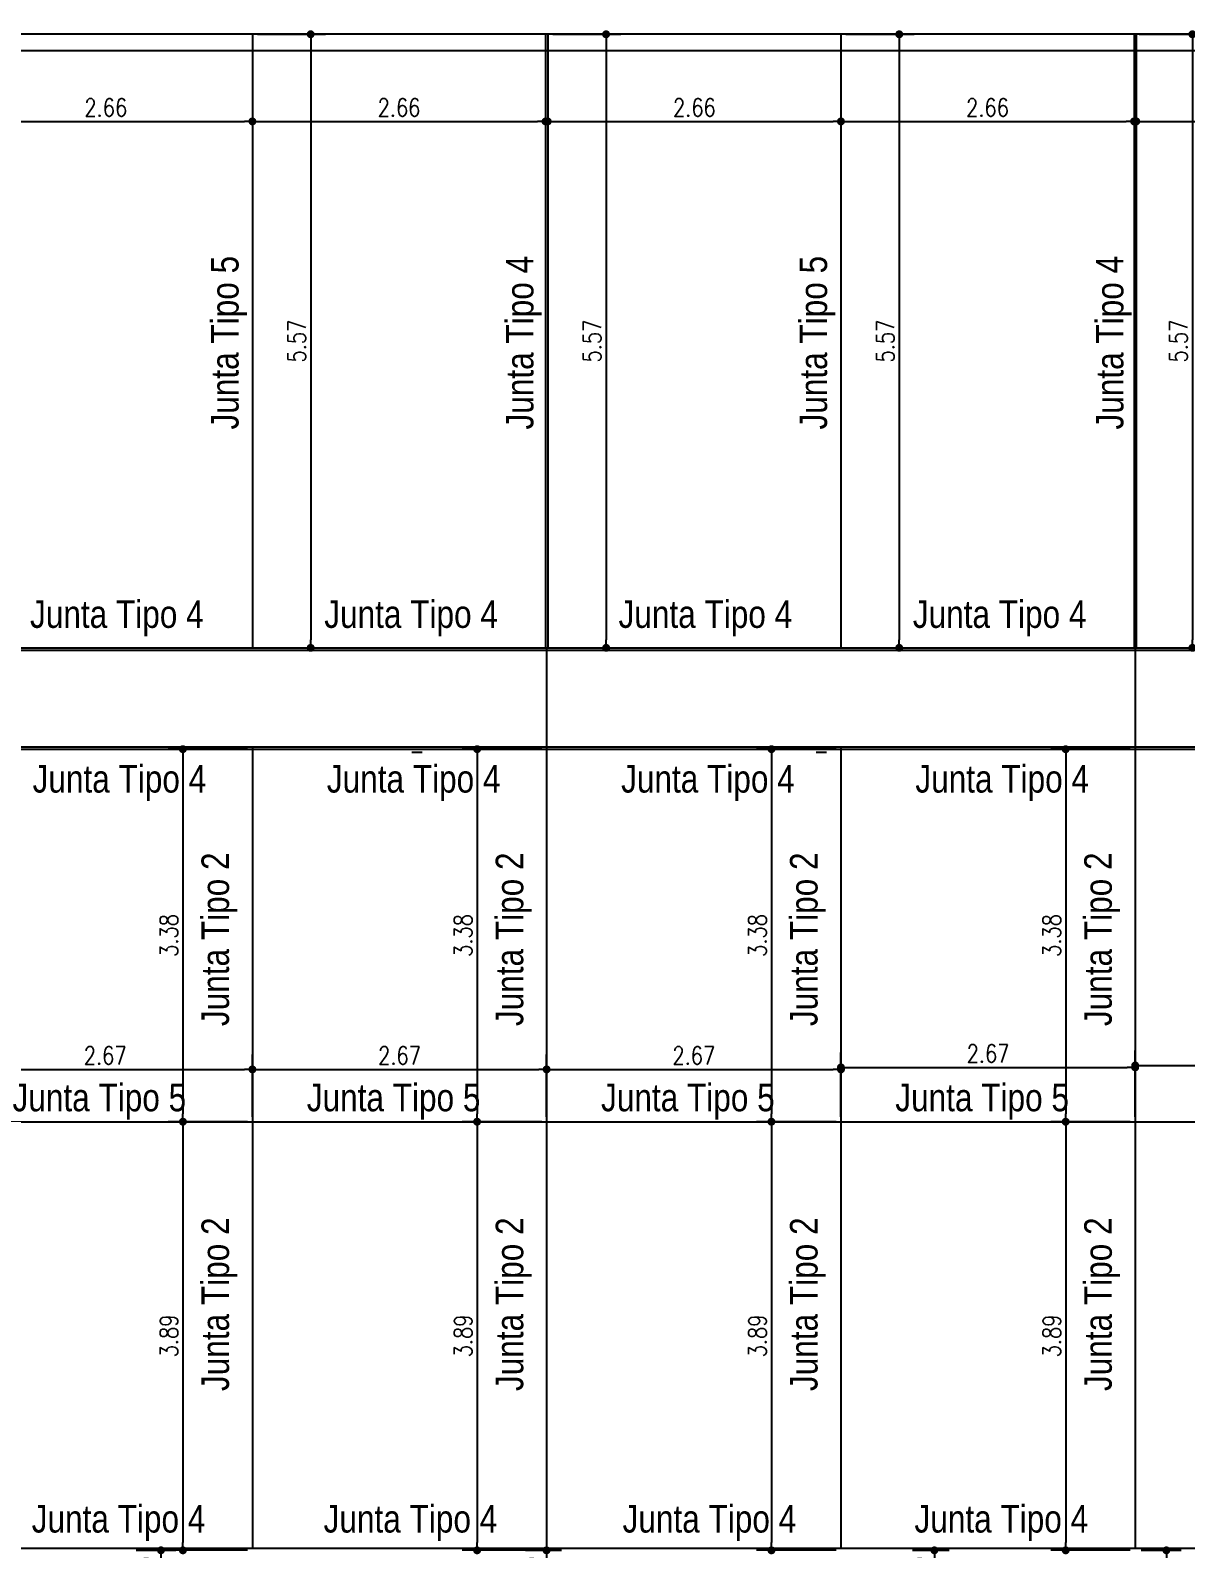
# Model space of a CAD drawing. Header units: millimetres. Extents: x 28448 to 57563, y -116865 to -58388.
# Drawn here: x 28835.84 to 28846.33, y -58457.19 to -58443.41 of the extents above; entities that cross this region are included whole.
import ezdxf

# ---------------------------------------------------------------- set-up
doc = ezdxf.new("R2010")
doc.units = ezdxf.units.MM
doc.header["$PDMODE"] = 35
doc.header["$PDSIZE"] = 0.5
doc.layers.get('DEFPOINTS').update_dxf_attribs({"color": 252, "lineweight": 5})
doc.layers.add('-PA-Nivel Cero', color=251, linetype='Continuous')
doc.layers.add('Proyecto de Pavimento', color=4, linetype='Continuous')
doc.styles.add('Angosta', font='romans.shx', dxfattribs={"width": 0.8})
doc.styles.add('ARIAL', font='ARIALN.TTF')
doc.dimstyles.new('JC_1@100', dxfattribs={"dimscale": 0.9, "dimtxt": 0.18, "dimasz": 0.08, "dimexe": 0.15, "dimexo": 0.05, "dimgap": 0.05, "dimtad": 1, "dimzin": 1, "dimdsep": 46, "dimtxsty": 'Angosta', "dimblk1": 'DOT', "dimblk2": 'DOT', "dimsah": 1, "dimcen": 0.09, "dimclrd": 2, "dimclre": 1, "dimclrt": 3, "dimaunit": 1, "dimadec": 3, "dimazin": 0, "dimtfac": 1.8, "dimtmove": 2, "dimatfit": 3, "dimldrblk": 'DOT', "dimfxl": 0.15, "dimtolj": 1, "dimtzin": 0, "dimarcsym": 0})

# ---------------------------------------------------------------- blocks, each defined once
blk = doc.blocks.new('_Dot')
at = {"color": 0, "linetype": 'ByBlock', "lineweight": -2}
blk.add_line((-0.5, 0), (-1, 0), dxfattribs=at)
at = {"color": 0, "linetype": 'ByBlock', "const_width": 0.5}
blk.add_lwpolyline([(-0.25, 0, 1), (0.25, 0, 1)], format="xyb", close=True, dxfattribs=at)
blk = doc.blocks.new('*D631')
at = {"layer": 'DEFPOINTS', "color": 0, "transparency": 16777216}
for p in [(28848.539, -58452.802), (28845.868, -58453.313), (28848.539, -58453.313)]:
    blk.add_point(p, dxfattribs=at)
at = {"layer": 'Proyecto de Pavimento', "color": 1, "lineweight": -2, "transparency": 16777216}
for p, q in [((28845.868, -58453.268), (28845.868, -58452.667)), ((28848.539, -58453.268), (28848.539, -58452.667))]:
    blk.add_line(p, q, dxfattribs=at)
at = {"layer": 'Proyecto de Pavimento', "color": 2, "lineweight": -2, "transparency": 16777216}
blk.add_line((28845.94, -58452.802), (28848.467, -58452.802), dxfattribs=at)
at = {"layer": 'Proyecto de Pavimento', "color": 2, "lineweight": -2, "transparency": 16777216, "xscale": 0.072, "yscale": 0.072, "zscale": 0.072, "rotation": 180}
blk.add_blockref('_Dot', (28845.868, -58452.802), dxfattribs=at)
at = {"layer": 'Proyecto de Pavimento', "color": 2, "lineweight": -2, "transparency": 16777216, "xscale": 0.072, "yscale": 0.072, "zscale": 0.072}
blk.add_blockref('_Dot', (28848.539, -58452.802), dxfattribs=at)
at = {"layer": 'Proyecto de Pavimento', "color": 3, "transparency": 16777216, "insert": (28847.204, -58452.676), "char_height": 0.162, "attachment_point": 5, "style": 'Angosta'}
blk.add_mtext('\\A1;2.67', dxfattribs=at)
blk = doc.blocks.new('*D632')
at = {"layer": 'DEFPOINTS', "color": 0, "transparency": 16777216}
for p in [(28845.868, -58452.82), (28843.197, -58453.313), (28845.868, -58453.313)]:
    blk.add_point(p, dxfattribs=at)
at = {"layer": 'Proyecto de Pavimento', "color": 1, "lineweight": -2, "transparency": 16777216}
for p, q in [((28843.197, -58453.268), (28843.197, -58452.685)), ((28845.868, -58453.268), (28845.868, -58452.685))]:
    blk.add_line(p, q, dxfattribs=at)
at = {"layer": 'Proyecto de Pavimento', "color": 2, "lineweight": -2, "transparency": 16777216}
blk.add_line((28843.269, -58452.82), (28845.796, -58452.82), dxfattribs=at)
at = {"layer": 'Proyecto de Pavimento', "color": 2, "lineweight": -2, "transparency": 16777216, "xscale": 0.072, "yscale": 0.072, "zscale": 0.072, "rotation": 180}
blk.add_blockref('_Dot', (28843.197, -58452.82), dxfattribs=at)
at = {"layer": 'Proyecto de Pavimento', "color": 2, "lineweight": -2, "transparency": 16777216, "xscale": 0.072, "yscale": 0.072, "zscale": 0.072}
blk.add_blockref('_Dot', (28845.868, -58452.82), dxfattribs=at)
at = {"layer": 'Proyecto de Pavimento', "color": 3, "transparency": 16777216, "insert": (28844.532, -58452.694), "char_height": 0.162, "attachment_point": 5, "style": 'Angosta'}
blk.add_mtext('\\A1;2.67', dxfattribs=at)
blk = doc.blocks.new('*D633')
at = {"layer": 'DEFPOINTS', "color": 0, "transparency": 16777216}
for p in [(28843.197, -58452.838), (28840.525, -58453.313), (28843.197, -58453.313)]:
    blk.add_point(p, dxfattribs=at)
at = {"layer": 'Proyecto de Pavimento', "color": 1, "lineweight": -2, "transparency": 16777216}
for p, q in [((28840.525, -58453.268), (28840.525, -58452.703)), ((28843.197, -58453.268), (28843.197, -58452.703))]:
    blk.add_line(p, q, dxfattribs=at)
at = {"layer": 'Proyecto de Pavimento', "color": 2, "lineweight": -2, "transparency": 16777216}
blk.add_line((28840.597, -58452.838), (28843.125, -58452.838), dxfattribs=at)
at = {"layer": 'Proyecto de Pavimento', "color": 2, "lineweight": -2, "transparency": 16777216, "xscale": 0.072, "yscale": 0.072, "zscale": 0.072, "rotation": 180}
blk.add_blockref('_Dot', (28840.525, -58452.838), dxfattribs=at)
at = {"layer": 'Proyecto de Pavimento', "color": 2, "lineweight": -2, "transparency": 16777216, "xscale": 0.072, "yscale": 0.072, "zscale": 0.072}
blk.add_blockref('_Dot', (28843.197, -58452.838), dxfattribs=at)
at = {"layer": 'Proyecto de Pavimento', "color": 3, "transparency": 16777216, "insert": (28841.861, -58452.712), "char_height": 0.162, "attachment_point": 5, "style": 'Angosta'}
blk.add_mtext('\\A1;2.67', dxfattribs=at)
blk = doc.blocks.new('*D634')
at = {"layer": 'DEFPOINTS', "color": 0, "transparency": 16777216}
for p in [(28840.525, -58452.838), (28837.854, -58453.313), (28840.525, -58453.313)]:
    blk.add_point(p, dxfattribs=at)
at = {"layer": 'Proyecto de Pavimento', "color": 1, "lineweight": -2, "transparency": 16777216}
for p, q in [((28837.854, -58453.268), (28837.854, -58452.703)), ((28840.525, -58453.268), (28840.525, -58452.703))]:
    blk.add_line(p, q, dxfattribs=at)
at = {"layer": 'Proyecto de Pavimento', "color": 2, "lineweight": -2, "transparency": 16777216}
blk.add_line((28837.926, -58452.838), (28840.453, -58452.838), dxfattribs=at)
at = {"layer": 'Proyecto de Pavimento', "color": 2, "lineweight": -2, "transparency": 16777216, "xscale": 0.072, "yscale": 0.072, "zscale": 0.072, "rotation": 180}
blk.add_blockref('_Dot', (28837.854, -58452.838), dxfattribs=at)
at = {"layer": 'Proyecto de Pavimento', "color": 2, "lineweight": -2, "transparency": 16777216, "xscale": 0.072, "yscale": 0.072, "zscale": 0.072}
blk.add_blockref('_Dot', (28840.525, -58452.838), dxfattribs=at)
at = {"layer": 'Proyecto de Pavimento', "color": 3, "transparency": 16777216, "insert": (28839.19, -58452.712), "char_height": 0.162, "attachment_point": 5, "style": 'Angosta'}
blk.add_mtext('\\A1;2.67', dxfattribs=at)
blk = doc.blocks.new('*D635')
at = {"layer": 'DEFPOINTS', "color": 0, "transparency": 16777216}
for p in [(28837.854, -58452.838), (28835.183, -58453.313), (28837.854, -58453.313)]:
    blk.add_point(p, dxfattribs=at)
at = {"layer": 'Proyecto de Pavimento', "color": 1, "lineweight": -2, "transparency": 16777216}
for p, q in [((28835.183, -58453.268), (28835.183, -58452.703)), ((28837.854, -58453.268), (28837.854, -58452.703))]:
    blk.add_line(p, q, dxfattribs=at)
at = {"layer": 'Proyecto de Pavimento', "color": 2, "lineweight": -2, "transparency": 16777216}
blk.add_line((28835.255, -58452.838), (28837.782, -58452.838), dxfattribs=at)
at = {"layer": 'Proyecto de Pavimento', "color": 2, "lineweight": -2, "transparency": 16777216, "xscale": 0.072, "yscale": 0.072, "zscale": 0.072, "rotation": 180}
blk.add_blockref('_Dot', (28835.183, -58452.838), dxfattribs=at)
at = {"layer": 'Proyecto de Pavimento', "color": 2, "lineweight": -2, "transparency": 16777216, "xscale": 0.072, "yscale": 0.072, "zscale": 0.072}
blk.add_blockref('_Dot', (28837.854, -58452.838), dxfattribs=at)
at = {"layer": 'Proyecto de Pavimento', "color": 3, "transparency": 16777216, "insert": (28836.518, -58452.712), "char_height": 0.162, "attachment_point": 5, "style": 'Angosta'}
blk.add_mtext('\\A1;2.67', dxfattribs=at)
blk = doc.blocks.new('*D681')
at = {"layer": 'DEFPOINTS', "color": 0, "transparency": 16777216}
for p in [(28837.854, -58453.313), (28837.223, -58457.204), (28837.854, -58457.204)]:
    blk.add_point(p, dxfattribs=at)
at = {"layer": 'Proyecto de Pavimento', "color": 1, "lineweight": -2, "transparency": 16777216}
for p, q in [((28837.809, -58453.313), (28837.088, -58453.313)), ((28837.809, -58457.204), (28837.088, -58457.204))]:
    blk.add_line(p, q, dxfattribs=at)
at = {"layer": 'Proyecto de Pavimento', "color": 2, "lineweight": -2, "transparency": 16777216}
blk.add_line((28837.223, -58453.385), (28837.223, -58457.132), dxfattribs=at)
at = {"layer": 'Proyecto de Pavimento', "color": 2, "lineweight": -2, "transparency": 16777216, "xscale": 0.072, "yscale": 0.072, "zscale": 0.072}
for p, rotation in [((28837.223, -58453.313), 90), ((28837.223, -58457.204), 270)]:
    blk.add_blockref('_Dot', p, dxfattribs=dict(at, rotation=rotation))
at = {"layer": 'Proyecto de Pavimento', "color": 3, "transparency": 16777216, "insert": (28837.097, -58455.258), "char_height": 0.162, "attachment_point": 5, "rotation": 90, "style": 'Angosta'}
blk.add_mtext('\\A1;3.89', dxfattribs=at)
blk = doc.blocks.new('*D682')
at = {"layer": 'DEFPOINTS', "color": 0, "transparency": 16777216}
for p in [(28837.854, -58449.931), (28837.223, -58453.313), (28837.854, -58453.313)]:
    blk.add_point(p, dxfattribs=at)
at = {"layer": 'Proyecto de Pavimento', "color": 1, "lineweight": -2, "transparency": 16777216}
for p, q in [((28837.809, -58449.931), (28837.088, -58449.931)), ((28837.809, -58453.313), (28837.088, -58453.313))]:
    blk.add_line(p, q, dxfattribs=at)
at = {"layer": 'Proyecto de Pavimento', "color": 2, "lineweight": -2, "transparency": 16777216}
blk.add_line((28837.223, -58450.003), (28837.223, -58453.241), dxfattribs=at)
at = {"layer": 'Proyecto de Pavimento', "color": 2, "lineweight": -2, "transparency": 16777216, "xscale": 0.072, "yscale": 0.072, "zscale": 0.072}
for p, rotation in [((28837.223, -58449.931), 90), ((28837.223, -58453.313), 270)]:
    blk.add_blockref('_Dot', p, dxfattribs=dict(at, rotation=rotation))
at = {"layer": 'Proyecto de Pavimento', "color": 3, "transparency": 16777216, "insert": (28837.097, -58451.622), "char_height": 0.162, "attachment_point": 5, "rotation": 90, "style": 'Angosta'}
blk.add_mtext('\\A1;3.38', dxfattribs=at)
blk = doc.blocks.new('*D683')
at = {"layer": 'DEFPOINTS', "color": 0, "transparency": 16777216}
for p in [(28840.525, -58453.313), (28839.894, -58457.204), (28840.525, -58457.204)]:
    blk.add_point(p, dxfattribs=at)
at = {"layer": 'Proyecto de Pavimento', "color": 1, "lineweight": -2, "transparency": 16777216}
for p, q in [((28840.48, -58453.313), (28839.759, -58453.313)), ((28840.48, -58457.204), (28839.759, -58457.204))]:
    blk.add_line(p, q, dxfattribs=at)
at = {"layer": 'Proyecto de Pavimento', "color": 2, "lineweight": -2, "transparency": 16777216}
blk.add_line((28839.894, -58453.385), (28839.894, -58457.132), dxfattribs=at)
at = {"layer": 'Proyecto de Pavimento', "color": 2, "lineweight": -2, "transparency": 16777216, "xscale": 0.072, "yscale": 0.072, "zscale": 0.072}
for p, rotation in [((28839.894, -58453.313), 90), ((28839.894, -58457.204), 270)]:
    blk.add_blockref('_Dot', p, dxfattribs=dict(at, rotation=rotation))
at = {"layer": 'Proyecto de Pavimento', "color": 3, "transparency": 16777216, "insert": (28839.768, -58455.258), "char_height": 0.162, "attachment_point": 5, "rotation": 90, "style": 'Angosta'}
blk.add_mtext('\\A1;3.89', dxfattribs=at)
blk = doc.blocks.new('*D684')
at = {"layer": 'DEFPOINTS', "color": 0, "transparency": 16777216}
for p in [(28840.525, -58449.931), (28839.894, -58453.313), (28840.525, -58453.313)]:
    blk.add_point(p, dxfattribs=at)
at = {"layer": 'Proyecto de Pavimento', "color": 1, "lineweight": -2, "transparency": 16777216}
for p, q in [((28840.48, -58449.931), (28839.759, -58449.931)), ((28840.48, -58453.313), (28839.759, -58453.313))]:
    blk.add_line(p, q, dxfattribs=at)
at = {"layer": 'Proyecto de Pavimento', "color": 2, "lineweight": -2, "transparency": 16777216}
blk.add_line((28839.894, -58450.003), (28839.894, -58453.241), dxfattribs=at)
at = {"layer": 'Proyecto de Pavimento', "color": 2, "lineweight": -2, "transparency": 16777216, "xscale": 0.072, "yscale": 0.072, "zscale": 0.072}
for p, rotation in [((28839.894, -58449.931), 90), ((28839.894, -58453.313), 270)]:
    blk.add_blockref('_Dot', p, dxfattribs=dict(at, rotation=rotation))
at = {"layer": 'Proyecto de Pavimento', "color": 3, "transparency": 16777216, "insert": (28839.768, -58451.622), "char_height": 0.162, "attachment_point": 5, "rotation": 90, "style": 'Angosta'}
blk.add_mtext('\\A1;3.38', dxfattribs=at)
blk = doc.blocks.new('*D685')
at = {"layer": 'DEFPOINTS', "color": 0, "transparency": 16777216}
for p in [(28843.197, -58453.313), (28842.566, -58457.204), (28843.197, -58457.204)]:
    blk.add_point(p, dxfattribs=at)
at = {"layer": 'Proyecto de Pavimento', "color": 1, "lineweight": -2, "transparency": 16777216}
for p, q in [((28843.152, -58453.313), (28842.431, -58453.313)), ((28843.152, -58457.204), (28842.431, -58457.204))]:
    blk.add_line(p, q, dxfattribs=at)
at = {"layer": 'Proyecto de Pavimento', "color": 2, "lineweight": -2, "transparency": 16777216}
blk.add_line((28842.566, -58453.385), (28842.566, -58457.132), dxfattribs=at)
at = {"layer": 'Proyecto de Pavimento', "color": 2, "lineweight": -2, "transparency": 16777216, "xscale": 0.072, "yscale": 0.072, "zscale": 0.072}
for p, rotation in [((28842.566, -58453.313), 90), ((28842.566, -58457.204), 270)]:
    blk.add_blockref('_Dot', p, dxfattribs=dict(at, rotation=rotation))
at = {"layer": 'Proyecto de Pavimento', "color": 3, "transparency": 16777216, "insert": (28842.44, -58455.258), "char_height": 0.162, "attachment_point": 5, "rotation": 90, "style": 'Angosta'}
blk.add_mtext('\\A1;3.89', dxfattribs=at)
blk = doc.blocks.new('*D686')
at = {"layer": 'DEFPOINTS', "color": 0, "transparency": 16777216}
for p in [(28843.197, -58449.931), (28842.566, -58453.313), (28843.197, -58453.313)]:
    blk.add_point(p, dxfattribs=at)
at = {"layer": 'Proyecto de Pavimento', "color": 1, "lineweight": -2, "transparency": 16777216}
for p, q in [((28843.152, -58449.931), (28842.431, -58449.931)), ((28843.152, -58453.313), (28842.431, -58453.313))]:
    blk.add_line(p, q, dxfattribs=at)
at = {"layer": 'Proyecto de Pavimento', "color": 2, "lineweight": -2, "transparency": 16777216}
blk.add_line((28842.566, -58450.003), (28842.566, -58453.241), dxfattribs=at)
at = {"layer": 'Proyecto de Pavimento', "color": 2, "lineweight": -2, "transparency": 16777216, "xscale": 0.072, "yscale": 0.072, "zscale": 0.072}
for p, rotation in [((28842.566, -58449.931), 90), ((28842.566, -58453.313), 270)]:
    blk.add_blockref('_Dot', p, dxfattribs=dict(at, rotation=rotation))
at = {"layer": 'Proyecto de Pavimento', "color": 3, "transparency": 16777216, "insert": (28842.44, -58451.622), "char_height": 0.162, "attachment_point": 5, "rotation": 90, "style": 'Angosta'}
blk.add_mtext('\\A1;3.38', dxfattribs=at)
blk = doc.blocks.new('*D687')
at = {"layer": 'DEFPOINTS', "color": 0, "transparency": 16777216}
for p in [(28845.868, -58453.313), (28845.237, -58457.204), (28845.868, -58457.204)]:
    blk.add_point(p, dxfattribs=at)
at = {"layer": 'Proyecto de Pavimento', "color": 1, "lineweight": -2, "transparency": 16777216}
for p, q in [((28845.823, -58453.313), (28845.102, -58453.313)), ((28845.823, -58457.204), (28845.102, -58457.204))]:
    blk.add_line(p, q, dxfattribs=at)
at = {"layer": 'Proyecto de Pavimento', "color": 2, "lineweight": -2, "transparency": 16777216}
blk.add_line((28845.237, -58453.385), (28845.237, -58457.132), dxfattribs=at)
at = {"layer": 'Proyecto de Pavimento', "color": 2, "lineweight": -2, "transparency": 16777216, "xscale": 0.072, "yscale": 0.072, "zscale": 0.072}
for p, rotation in [((28845.237, -58453.313), 90), ((28845.237, -58457.204), 270)]:
    blk.add_blockref('_Dot', p, dxfattribs=dict(at, rotation=rotation))
at = {"layer": 'Proyecto de Pavimento', "color": 3, "transparency": 16777216, "insert": (28845.111, -58455.258), "char_height": 0.162, "attachment_point": 5, "rotation": 90, "style": 'Angosta'}
blk.add_mtext('\\A1;3.89', dxfattribs=at)
blk = doc.blocks.new('*D688')
at = {"layer": 'DEFPOINTS', "color": 0, "transparency": 16777216}
for p in [(28845.868, -58449.931), (28845.237, -58453.313), (28845.868, -58453.313)]:
    blk.add_point(p, dxfattribs=at)
at = {"layer": 'Proyecto de Pavimento', "color": 1, "lineweight": -2, "transparency": 16777216}
for p, q in [((28845.823, -58449.931), (28845.102, -58449.931)), ((28845.823, -58453.313), (28845.102, -58453.313))]:
    blk.add_line(p, q, dxfattribs=at)
at = {"layer": 'Proyecto de Pavimento', "color": 2, "lineweight": -2, "transparency": 16777216}
blk.add_line((28845.237, -58450.003), (28845.237, -58453.241), dxfattribs=at)
at = {"layer": 'Proyecto de Pavimento', "color": 2, "lineweight": -2, "transparency": 16777216, "xscale": 0.072, "yscale": 0.072, "zscale": 0.072}
for p, rotation in [((28845.237, -58449.931), 90), ((28845.237, -58453.313), 270)]:
    blk.add_blockref('_Dot', p, dxfattribs=dict(at, rotation=rotation))
at = {"layer": 'Proyecto de Pavimento', "color": 3, "transparency": 16777216, "insert": (28845.111, -58451.622), "char_height": 0.162, "attachment_point": 5, "rotation": 90, "style": 'Angosta'}
blk.add_mtext('\\A1;3.38', dxfattribs=at)
blk = doc.blocks.new('*D769')
at = {"layer": 'DEFPOINTS', "color": 0, "transparency": 16777216}
for p in [(28836.755, -58457.204), (28837.024, -58457.204), (28836.755, -58457.694)]:
    blk.add_point(p, dxfattribs=at)
at = {"layer": 'Proyecto de Pavimento', "color": 1, "lineweight": -2, "transparency": 16777216}
for p, q in [((28836.8, -58457.204), (28837.159, -58457.204)), ((28836.8, -58457.694), (28837.159, -58457.694))]:
    blk.add_line(p, q, dxfattribs=at)
at = {"layer": 'Proyecto de Pavimento', "color": 2, "lineweight": -2, "transparency": 16777216}
blk.add_line((28837.024, -58457.622), (28837.024, -58457.276), dxfattribs=at)
at = {"layer": 'Proyecto de Pavimento', "color": 2, "lineweight": -2, "transparency": 16777216, "xscale": 0.072, "yscale": 0.072, "zscale": 0.072}
for p, rotation in [((28837.024, -58457.204), 90), ((28837.024, -58457.694), 270)]:
    blk.add_blockref('_Dot', p, dxfattribs=dict(at, rotation=rotation))
at = {"layer": 'Proyecto de Pavimento', "color": 3, "transparency": 16777216, "insert": (28836.898, -58457.449), "char_height": 0.162, "attachment_point": 5, "rotation": 90, "style": 'Angosta'}
blk.add_mtext('\\A1;0.49', dxfattribs=at)
blk = doc.blocks.new('*D771')
at = {"layer": 'DEFPOINTS', "color": 0, "transparency": 16777216}
for p in [(28840.287, -58457.204), (28840.524, -58457.204), (28840.288, -58457.698)]:
    blk.add_point(p, dxfattribs=at)
at = {"layer": 'Proyecto de Pavimento', "color": 1, "lineweight": -2, "transparency": 16777216}
for p, q in [((28840.332, -58457.204), (28840.659, -58457.204)), ((28840.333, -58457.698), (28840.659, -58457.698))]:
    blk.add_line(p, q, dxfattribs=at)
at = {"layer": 'Proyecto de Pavimento', "color": 2, "lineweight": -2, "transparency": 16777216}
blk.add_line((28840.524, -58457.626), (28840.524, -58457.276), dxfattribs=at)
at = {"layer": 'Proyecto de Pavimento', "color": 2, "lineweight": -2, "transparency": 16777216, "xscale": 0.072, "yscale": 0.072, "zscale": 0.072}
for p, rotation in [((28840.524, -58457.204), 90), ((28840.524, -58457.698), 270)]:
    blk.add_blockref('_Dot', p, dxfattribs=dict(at, rotation=rotation))
at = {"layer": 'Proyecto de Pavimento', "color": 3, "transparency": 16777216, "insert": (28840.398, -58457.451), "char_height": 0.162, "attachment_point": 5, "rotation": 90, "style": 'Angosta'}
blk.add_mtext('\\A1;0.49', dxfattribs=at)
blk = doc.blocks.new('*D774')
at = {"layer": 'DEFPOINTS', "color": 0, "transparency": 16777216}
for p in [(28843.8, -58457.204), (28843.8, -58457.694), (28844.045, -58457.694)]:
    blk.add_point(p, dxfattribs=at)
at = {"layer": 'Proyecto de Pavimento', "color": 1, "lineweight": -2, "transparency": 16777216}
for p, q in [((28843.845, -58457.204), (28844.18, -58457.204)), ((28843.845, -58457.694), (28844.18, -58457.694))]:
    blk.add_line(p, q, dxfattribs=at)
at = {"layer": 'Proyecto de Pavimento', "color": 2, "lineweight": -2, "transparency": 16777216}
blk.add_line((28844.045, -58457.276), (28844.045, -58457.622), dxfattribs=at)
at = {"layer": 'Proyecto de Pavimento', "color": 2, "lineweight": -2, "transparency": 16777216, "xscale": 0.072, "yscale": 0.072, "zscale": 0.072}
for p, rotation in [((28844.045, -58457.204), 90), ((28844.045, -58457.694), 270)]:
    blk.add_blockref('_Dot', p, dxfattribs=dict(at, rotation=rotation))
at = {"layer": 'Proyecto de Pavimento', "color": 3, "transparency": 16777216, "insert": (28843.919, -58457.449), "char_height": 0.162, "attachment_point": 5, "rotation": 90, "style": 'Angosta'}
blk.add_mtext('\\A1;0.49', dxfattribs=at)
blk = doc.blocks.new('*D777')
at = {"layer": 'DEFPOINTS', "color": 0, "transparency": 16777216}
for p in [(28845.878, -58457.204), (28846.151, -58457.204), (28845.878, -58459.156)]:
    blk.add_point(p, dxfattribs=at)
at = {"layer": 'Proyecto de Pavimento', "color": 1, "lineweight": -2, "transparency": 16777216}
for p, q in [((28845.923, -58457.204), (28846.286, -58457.204)), ((28845.923, -58459.156), (28846.286, -58459.156))]:
    blk.add_line(p, q, dxfattribs=at)
at = {"layer": 'Proyecto de Pavimento', "color": 2, "lineweight": -2, "transparency": 16777216}
blk.add_line((28846.151, -58459.084), (28846.151, -58457.276), dxfattribs=at)
at = {"layer": 'Proyecto de Pavimento', "color": 2, "lineweight": -2, "transparency": 16777216, "xscale": 0.072, "yscale": 0.072, "zscale": 0.072}
for p, rotation in [((28846.151, -58457.204), 90), ((28846.151, -58459.156), 270)]:
    blk.add_blockref('_Dot', p, dxfattribs=dict(at, rotation=rotation))
at = {"layer": 'Proyecto de Pavimento', "color": 3, "transparency": 16777216, "insert": (28846.025, -58458.18), "char_height": 0.162, "attachment_point": 5, "rotation": 90, "style": 'Angosta'}
blk.add_mtext('\\A1;1.95', dxfattribs=at)
blk = doc.blocks.new('*D788')
at = {"layer": 'DEFPOINTS', "color": 0, "transparency": 16777216}
for p in [(28835.193, -58443.591), (28837.854, -58443.591), (28837.854, -58444.232)]:
    blk.add_point(p, dxfattribs=at)
at = {"layer": 'Proyecto de Pavimento', "color": 1, "lineweight": -2, "transparency": 16777216}
for p, q in [((28835.193, -58443.636), (28835.193, -58444.367)), ((28837.854, -58443.636), (28837.854, -58444.367))]:
    blk.add_line(p, q, dxfattribs=at)
at = {"layer": 'Proyecto de Pavimento', "color": 2, "lineweight": -2, "transparency": 16777216}
blk.add_line((28835.265, -58444.232), (28837.782, -58444.232), dxfattribs=at)
at = {"layer": 'Proyecto de Pavimento', "color": 2, "lineweight": -2, "transparency": 16777216, "xscale": 0.072, "yscale": 0.072, "zscale": 0.072, "rotation": 180}
blk.add_blockref('_Dot', (28835.193, -58444.232), dxfattribs=at)
at = {"layer": 'Proyecto de Pavimento', "color": 2, "lineweight": -2, "transparency": 16777216, "xscale": 0.072, "yscale": 0.072, "zscale": 0.072}
blk.add_blockref('_Dot', (28837.854, -58444.232), dxfattribs=at)
at = {"layer": 'Proyecto de Pavimento', "color": 3, "transparency": 16777216, "insert": (28836.523, -58444.106), "char_height": 0.162, "attachment_point": 5, "style": 'Angosta'}
blk.add_mtext('\\A1;2.66', dxfattribs=at)
blk = doc.blocks.new('*D789')
at = {"layer": 'DEFPOINTS', "color": 0, "transparency": 16777216}
for p in [(28837.854, -58443.591), (28840.515, -58443.591), (28840.515, -58444.232)]:
    blk.add_point(p, dxfattribs=at)
at = {"layer": 'Proyecto de Pavimento', "color": 1, "lineweight": -2, "transparency": 16777216}
for p, q in [((28837.854, -58443.636), (28837.854, -58444.367)), ((28840.515, -58443.636), (28840.515, -58444.367))]:
    blk.add_line(p, q, dxfattribs=at)
at = {"layer": 'Proyecto de Pavimento', "color": 2, "lineweight": -2, "transparency": 16777216}
blk.add_line((28837.926, -58444.232), (28840.443, -58444.232), dxfattribs=at)
at = {"layer": 'Proyecto de Pavimento', "color": 2, "lineweight": -2, "transparency": 16777216, "xscale": 0.072, "yscale": 0.072, "zscale": 0.072, "rotation": 180}
blk.add_blockref('_Dot', (28837.854, -58444.232), dxfattribs=at)
at = {"layer": 'Proyecto de Pavimento', "color": 2, "lineweight": -2, "transparency": 16777216, "xscale": 0.072, "yscale": 0.072, "zscale": 0.072}
blk.add_blockref('_Dot', (28840.515, -58444.232), dxfattribs=at)
at = {"layer": 'Proyecto de Pavimento', "color": 3, "transparency": 16777216, "insert": (28839.185, -58444.106), "char_height": 0.162, "attachment_point": 5, "style": 'Angosta'}
blk.add_mtext('\\A1;2.66', dxfattribs=at)
blk = doc.blocks.new('*D790')
at = {"layer": 'DEFPOINTS', "color": 0, "transparency": 16777216}
for p in [(28840.535, -58443.591), (28843.197, -58443.591), (28843.197, -58444.232)]:
    blk.add_point(p, dxfattribs=at)
at = {"layer": 'Proyecto de Pavimento', "color": 1, "lineweight": -2, "transparency": 16777216}
for p, q in [((28840.535, -58443.636), (28840.535, -58444.367)), ((28843.197, -58443.636), (28843.197, -58444.367))]:
    blk.add_line(p, q, dxfattribs=at)
at = {"layer": 'Proyecto de Pavimento', "color": 2, "lineweight": -2, "transparency": 16777216}
blk.add_line((28840.607, -58444.232), (28843.125, -58444.232), dxfattribs=at)
at = {"layer": 'Proyecto de Pavimento', "color": 2, "lineweight": -2, "transparency": 16777216, "xscale": 0.072, "yscale": 0.072, "zscale": 0.072, "rotation": 180}
blk.add_blockref('_Dot', (28840.535, -58444.232), dxfattribs=at)
at = {"layer": 'Proyecto de Pavimento', "color": 2, "lineweight": -2, "transparency": 16777216, "xscale": 0.072, "yscale": 0.072, "zscale": 0.072}
blk.add_blockref('_Dot', (28843.197, -58444.232), dxfattribs=at)
at = {"layer": 'Proyecto de Pavimento', "color": 3, "transparency": 16777216, "insert": (28841.866, -58444.106), "char_height": 0.162, "attachment_point": 5, "style": 'Angosta'}
blk.add_mtext('\\A1;2.66', dxfattribs=at)
blk = doc.blocks.new('*D791')
at = {"layer": 'DEFPOINTS', "color": 0, "transparency": 16777216}
for p in [(28843.197, -58443.591), (28845.858, -58443.591), (28845.858, -58444.232)]:
    blk.add_point(p, dxfattribs=at)
at = {"layer": 'Proyecto de Pavimento', "color": 1, "lineweight": -2, "transparency": 16777216}
for p, q in [((28843.197, -58443.636), (28843.197, -58444.367)), ((28845.858, -58443.636), (28845.858, -58444.367))]:
    blk.add_line(p, q, dxfattribs=at)
at = {"layer": 'Proyecto de Pavimento', "color": 2, "lineweight": -2, "transparency": 16777216}
blk.add_line((28843.269, -58444.232), (28845.786, -58444.232), dxfattribs=at)
at = {"layer": 'Proyecto de Pavimento', "color": 2, "lineweight": -2, "transparency": 16777216, "xscale": 0.072, "yscale": 0.072, "zscale": 0.072, "rotation": 180}
blk.add_blockref('_Dot', (28843.197, -58444.232), dxfattribs=at)
at = {"layer": 'Proyecto de Pavimento', "color": 2, "lineweight": -2, "transparency": 16777216, "xscale": 0.072, "yscale": 0.072, "zscale": 0.072}
blk.add_blockref('_Dot', (28845.858, -58444.232), dxfattribs=at)
at = {"layer": 'Proyecto de Pavimento', "color": 3, "transparency": 16777216, "insert": (28844.527, -58444.106), "char_height": 0.162, "attachment_point": 5, "style": 'Angosta'}
blk.add_mtext('\\A1;2.66', dxfattribs=at)
blk = doc.blocks.new('*D792')
at = {"layer": 'DEFPOINTS', "color": 0, "transparency": 16777216}
for p in [(28845.878, -58443.591), (28848.539, -58443.591), (28848.539, -58444.232)]:
    blk.add_point(p, dxfattribs=at)
at = {"layer": 'Proyecto de Pavimento', "color": 1, "lineweight": -2, "transparency": 16777216}
for p, q in [((28845.878, -58443.636), (28845.878, -58444.367)), ((28848.539, -58443.636), (28848.539, -58444.367))]:
    blk.add_line(p, q, dxfattribs=at)
at = {"layer": 'Proyecto de Pavimento', "color": 2, "lineweight": -2, "transparency": 16777216}
blk.add_line((28845.95, -58444.232), (28848.467, -58444.232), dxfattribs=at)
at = {"layer": 'Proyecto de Pavimento', "color": 2, "lineweight": -2, "transparency": 16777216, "xscale": 0.072, "yscale": 0.072, "zscale": 0.072, "rotation": 180}
blk.add_blockref('_Dot', (28845.878, -58444.232), dxfattribs=at)
at = {"layer": 'Proyecto de Pavimento', "color": 2, "lineweight": -2, "transparency": 16777216, "xscale": 0.072, "yscale": 0.072, "zscale": 0.072}
blk.add_blockref('_Dot', (28848.539, -58444.232), dxfattribs=at)
at = {"layer": 'Proyecto de Pavimento', "color": 3, "transparency": 16777216, "insert": (28847.209, -58444.106), "char_height": 0.162, "attachment_point": 5, "style": 'Angosta'}
blk.add_mtext('\\A1;2.66', dxfattribs=at)
blk = doc.blocks.new('*D806')
at = {"layer": 'DEFPOINTS', "color": 0, "transparency": 16777216}
for p in [(28837.854, -58443.441), (28838.004, -58449.011), (28838.383, -58449.011)]:
    blk.add_point(p, dxfattribs=at)
at = {"layer": 'Proyecto de Pavimento', "color": 1, "lineweight": -2, "transparency": 16777216}
for p, q in [((28837.899, -58443.441), (28838.518, -58443.441)), ((28838.049, -58449.011), (28838.518, -58449.011))]:
    blk.add_line(p, q, dxfattribs=at)
at = {"layer": 'Proyecto de Pavimento', "color": 2, "lineweight": -2, "transparency": 16777216}
blk.add_line((28838.383, -58443.513), (28838.383, -58448.939), dxfattribs=at)
at = {"layer": 'Proyecto de Pavimento', "color": 2, "lineweight": -2, "transparency": 16777216, "xscale": 0.072, "yscale": 0.072, "zscale": 0.072}
for p, rotation in [((28838.383, -58443.441), 90), ((28838.383, -58449.011), 270)]:
    blk.add_blockref('_Dot', p, dxfattribs=dict(at, rotation=rotation))
at = {"layer": 'Proyecto de Pavimento', "color": 3, "transparency": 16777216, "insert": (28838.257, -58446.226), "char_height": 0.162, "attachment_point": 5, "rotation": 90, "style": 'Angosta'}
blk.add_mtext('\\A1;5.57', dxfattribs=at)
blk = doc.blocks.new('*D807')
at = {"layer": 'DEFPOINTS', "color": 0, "transparency": 16777216}
for p in [(28840.535, -58443.441), (28840.685, -58449.011), (28841.065, -58449.011)]:
    blk.add_point(p, dxfattribs=at)
at = {"layer": 'Proyecto de Pavimento', "color": 1, "lineweight": -2, "transparency": 16777216}
for p, q in [((28840.58, -58443.441), (28841.2, -58443.441)), ((28840.73, -58449.011), (28841.2, -58449.011))]:
    blk.add_line(p, q, dxfattribs=at)
at = {"layer": 'Proyecto de Pavimento', "color": 2, "lineweight": -2, "transparency": 16777216}
blk.add_line((28841.065, -58443.513), (28841.065, -58448.939), dxfattribs=at)
at = {"layer": 'Proyecto de Pavimento', "color": 2, "lineweight": -2, "transparency": 16777216, "xscale": 0.072, "yscale": 0.072, "zscale": 0.072}
for p, rotation in [((28841.065, -58443.441), 90), ((28841.065, -58449.011), 270)]:
    blk.add_blockref('_Dot', p, dxfattribs=dict(at, rotation=rotation))
at = {"layer": 'Proyecto de Pavimento', "color": 3, "transparency": 16777216, "insert": (28840.939, -58446.226), "char_height": 0.162, "attachment_point": 5, "rotation": 90, "style": 'Angosta'}
blk.add_mtext('\\A1;5.57', dxfattribs=at)
blk = doc.blocks.new('*D808')
at = {"layer": 'DEFPOINTS', "color": 0, "transparency": 16777216}
for p in [(28843.197, -58443.441), (28843.347, -58449.011), (28843.726, -58449.011)]:
    blk.add_point(p, dxfattribs=at)
at = {"layer": 'Proyecto de Pavimento', "color": 1, "lineweight": -2, "transparency": 16777216}
for p, q in [((28843.242, -58443.441), (28843.861, -58443.441)), ((28843.392, -58449.011), (28843.861, -58449.011))]:
    blk.add_line(p, q, dxfattribs=at)
at = {"layer": 'Proyecto de Pavimento', "color": 2, "lineweight": -2, "transparency": 16777216}
blk.add_line((28843.726, -58443.513), (28843.726, -58448.939), dxfattribs=at)
at = {"layer": 'Proyecto de Pavimento', "color": 2, "lineweight": -2, "transparency": 16777216, "xscale": 0.072, "yscale": 0.072, "zscale": 0.072}
for p, rotation in [((28843.726, -58443.441), 90), ((28843.726, -58449.011), 270)]:
    blk.add_blockref('_Dot', p, dxfattribs=dict(at, rotation=rotation))
at = {"layer": 'Proyecto de Pavimento', "color": 3, "transparency": 16777216, "insert": (28843.6, -58446.226), "char_height": 0.162, "attachment_point": 5, "rotation": 90, "style": 'Angosta'}
blk.add_mtext('\\A1;5.57', dxfattribs=at)
blk = doc.blocks.new('*D809')
at = {"layer": 'DEFPOINTS', "color": 0, "transparency": 16777216}
for p in [(28845.858, -58443.441), (28846.008, -58449.011), (28846.387, -58449.011)]:
    blk.add_point(p, dxfattribs=at)
at = {"layer": 'Proyecto de Pavimento', "color": 1, "lineweight": -2, "transparency": 16777216}
for p, q in [((28845.903, -58443.441), (28846.522, -58443.441)), ((28846.053, -58449.011), (28846.522, -58449.011))]:
    blk.add_line(p, q, dxfattribs=at)
at = {"layer": 'Proyecto de Pavimento', "color": 2, "lineweight": -2, "transparency": 16777216}
blk.add_line((28846.387, -58443.513), (28846.387, -58448.939), dxfattribs=at)
at = {"layer": 'Proyecto de Pavimento', "color": 2, "lineweight": -2, "transparency": 16777216, "xscale": 0.072, "yscale": 0.072, "zscale": 0.072}
for p, rotation in [((28846.387, -58443.441), 90), ((28846.387, -58449.011), 270)]:
    blk.add_blockref('_Dot', p, dxfattribs=dict(at, rotation=rotation))
at = {"layer": 'Proyecto de Pavimento', "color": 3, "transparency": 16777216, "insert": (28846.261, -58446.226), "char_height": 0.162, "attachment_point": 5, "rotation": 90, "style": 'Angosta'}
blk.add_mtext('\\A1;5.57', dxfattribs=at)

msp = doc.modelspace()

# ---------------------------------------------------------------- linework, layer by layer
at = {"layer": '-PA-Nivel Cero'}
for p, q in [((28839.3023, -58449.9574), (28839.3954, -58449.9575)), ((28842.9724, -58449.9574), (28843.0655, -58449.9575))]:
    msp.add_line(p, q, dxfattribs=at)
at = {"layer": 'Proyecto de Pavimento', "color": 6}
for p, q in [((28808.0935, -58449.0108), (28854.7469, -58449.0108)), ((28808.0935, -58449.0308), (28854.7469, -58449.0308)), ((28807.9407, -58449.9108), (28854.027, -58449.9108)), ((28807.9407, -58449.9308), (28854.0366, -58449.9308))]:
    msp.add_line(p, q, dxfattribs=at)
at = {"layer": 'Proyecto de Pavimento'}
for points in [[(28854.0318, -58443.4414), (28827.1431, -58443.4414)], [(28853.8818, -58443.5914), (28827.1687, -58443.5914)]]:
    msp.add_lwpolyline(points, dxfattribs=at)
at = {"layer": 'Proyecto de Pavimento', "color": 7}
for points in [[(28837.8539, -58443.4414), (28837.8539, -58449.0108)], [(28843.1965, -58443.4414), (28843.1965, -58449.0208)], [(28790.9212, -58453.3133), (28854.0318, -58453.3133)]]:
    msp.add_lwpolyline(points, dxfattribs=at)
at = {"layer": 'Proyecto de Pavimento', "color": 6}
for points in [[(28840.5152, -58443.4414), (28840.5152, -58449.0108)], [(28840.5352, -58443.4414), (28840.5352, -58449.0108)], [(28845.8578, -58443.4414), (28845.8578, -58449.0108)], [(28845.8778, -58443.4414), (28845.8778, -58449.0108)], [(28790.9412, -58457.1836), (28848.5433, -58457.1836)]]:
    msp.add_lwpolyline(points, dxfattribs=at)
at = {"layer": 'Proyecto de Pavimento', "color": 3}
for points in [[(28840.5252, -58449.0108), (28840.5252, -58449.9308)], [(28845.8678, -58449.0108), (28845.8678, -58449.9308)], [(28837.8539, -58449.9208), (28837.8539, -58457.1836)], [(28840.5252, -58449.9308), (28840.5252, -58457.1836)], [(28843.1965, -58449.9208), (28843.1965, -58457.1836)], [(28845.8678, -58449.9308), (28845.8678, -58457.1836)]]:
    msp.add_lwpolyline(points, dxfattribs=at)

# ---------------------------------------------------------------- texts
at = {"layer": 'Proyecto de Pavimento', "color": 0, "style": 'ARIAL'}
for s, p in [('Junta Tipo 5', (28837.7284, -58447.029)), ('Junta Tipo 4', (28840.4052, -58447.029)), ('Junta Tipo 5', (28843.071, -58447.029)), ('Junta Tipo 4', (28845.761, -58447.029)), ('Junta Tipo 2', (28837.6416, -58452.4446)), ('Junta Tipo 2', (28840.3129, -58452.4446)), ('Junta Tipo 2', (28842.9842, -58452.4446)), ('Junta Tipo 2', (28845.6555, -58452.4446)), ('Junta Tipo 2', (28837.6416, -58455.7578)), ('Junta Tipo 2', (28840.3129, -58455.7578)), ('Junta Tipo 2', (28842.9842, -58455.7578)), ('Junta Tipo 2', (28845.6555, -58455.7578))]:
    msp.add_text(s, height=0.25, rotation=90, dxfattribs=at).set_placement(p)
for s, p in [('Junta Tipo 4', (28835.8354, -58448.8297)), ('Junta Tipo 4', (28838.5067, -58448.8297)), ('Junta Tipo 4', (28841.178, -58448.8297)), ('Junta Tipo 4', (28843.8494, -58448.8297)), ('Junta Tipo 4', (28835.8586, -58450.3249)), ('Junta Tipo 4', (28838.5299, -58450.3249)), ('Junta Tipo 4', (28841.2012, -58450.3249)), ('Junta Tipo 4', (28843.8725, -58450.3249)), ('Junta Tipo 5', (28835.6765, -58453.2181)), ('Junta Tipo 5', (28838.3478, -58453.2181)), ('Junta Tipo 5', (28841.0191, -58453.2181)), ('Junta Tipo 5', (28843.6905, -58453.2181)), ('Junta Tipo 4', (28835.8506, -58457.0425)), ('Junta Tipo 4', (28838.5007, -58457.0425)), ('Junta Tipo 4', (28841.2145, -58457.0425)), ('Junta Tipo 4', (28843.8646, -58457.0425))]:
    msp.add_text(s, height=0.25, dxfattribs=at).set_placement(p)

# ---------------------------------------------------------------- dimensions: what is measured, and where the dimension line sits
at = {"layer": 'Proyecto de Pavimento'}
for base, p1, p2, picture, middle in [((28838.3832, -58449.0108), (28837.8539, -58443.4414), (28838.0039, -58449.0108), '*D806', (28838.2572, -58446.2261)), ((28841.0645, -58449.0108), (28840.5352, -58443.4414), (28840.6852, -58449.0108), '*D807', (28840.9385, -58446.2261)), ((28843.7258, -58449.0108), (28843.1965, -58443.4414), (28843.3465, -58449.0108), '*D808', (28843.5998, -58446.2261)), ((28846.3871, -58449.0108), (28845.8578, -58443.4414), (28846.0078, -58449.0108), '*D809', (28846.2611, -58446.2261)), ((28837.2231, -58453.3133), (28837.8539, -58449.9308), (28837.8539, -58453.3133), '*D682', (28837.0971, -58451.6221)), ((28839.8944, -58453.3133), (28840.5252, -58449.9308), (28840.5252, -58453.3133), '*D684', (28839.7684, -58451.6221)), ((28842.5657, -58453.3133), (28843.1965, -58449.9308), (28843.1965, -58453.3133), '*D686', (28842.4397, -58451.6221)), ((28845.237, -58453.3133), (28845.8678, -58449.9308), (28845.8678, -58453.3133), '*D688', (28845.111, -58451.6221)), ((28837.2231, -58457.2036), (28837.8539, -58453.3133), (28837.8539, -58457.2036), '*D681', (28837.0971, -58455.2585)), ((28839.8944, -58457.2036), (28840.5252, -58453.3133), (28840.5252, -58457.2036), '*D683', (28839.7684, -58455.2585)), ((28842.5657, -58457.2036), (28843.1965, -58453.3133), (28843.1965, -58457.2036), '*D685', (28842.4397, -58455.2585)), ((28845.237, -58457.2036), (28845.8678, -58453.3133), (28845.8678, -58457.2036), '*D687', (28845.111, -58455.2585)), ((28837.0238, -58457.2036), (28836.7553, -58457.6936), (28836.755, -58457.2036), '*D769', (28836.8978, -58457.4486)), ((28840.5241, -58457.2036), (28840.2876, -58457.6977), (28840.2873, -58457.2036), '*D771', (28840.3981, -58457.4506)), ((28844.0455, -58457.6936), (28843.7996, -58457.2036), (28843.7999, -58457.6936), '*D774', (28843.9195, -58457.4486)), ((28846.1506, -58457.2036), (28845.8778, -58459.1557), (28845.8778, -58457.2036), '*D777', (28846.0246, -58458.1796))]:
    dim = msp.add_linear_dim(base=base, p1=p1, p2=p2, angle=90, dimstyle='JC_1@100', dxfattribs=at)
    dim.commit()
    dim.dimension.update_dxf_attribs({"geometry": picture, "text_midpoint": middle})
for base, p1, p2, picture, middle in [((28837.8539, -58444.2324), (28835.1926, -58443.5914), (28837.8539, -58443.5914), '*D788', (28836.5233, -58444.1064)), ((28840.5152, -58444.2324), (28837.8539, -58443.5914), (28840.5152, -58443.5914), '*D789', (28839.1846, -58444.1064)), ((28843.1965, -58444.2324), (28840.5352, -58443.5914), (28843.1965, -58443.5914), '*D790', (28841.8659, -58444.1064)), ((28845.8578, -58444.2324), (28843.1965, -58443.5914), (28845.8578, -58443.5914), '*D791', (28844.5272, -58444.1064)), ((28848.5392, -58444.2324), (28845.8778, -58443.5914), (28848.5392, -58443.5914), '*D792', (28847.2085, -58444.1064)), ((28837.8539, -58452.8378), (28835.1826, -58453.3133), (28837.8539, -58453.3133), '*D635', (28836.5183, -58452.7118)), ((28840.5252, -58452.8378), (28837.8539, -58453.3133), (28840.5252, -58453.3133), '*D634', (28839.1896, -58452.7118)), ((28843.1965, -58452.8378), (28840.5252, -58453.3133), (28843.1965, -58453.3133), '*D633', (28841.8609, -58452.7118)), ((28845.8678, -58452.8198), (28843.1965, -58453.3133), (28845.8678, -58453.3133), '*D632', (28844.5322, -58452.6938)), ((28848.5392, -58452.8018), (28845.8678, -58453.3133), (28848.5392, -58453.3133), '*D631', (28847.2035, -58452.6758))]:
    dim = msp.add_linear_dim(base=base, p1=p1, p2=p2, dimstyle='JC_1@100', dxfattribs=at)
    dim.commit()
    dim.dimension.update_dxf_attribs({"geometry": picture, "text_midpoint": middle})

doc.saveas('drawing.dxf')
